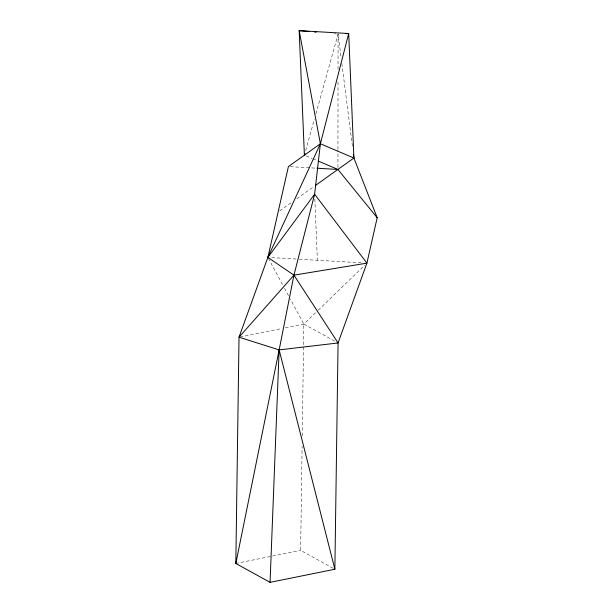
<?xml version="1.0" encoding="UTF-8"?>
<svg xmlns="http://www.w3.org/2000/svg" width="613" height="613" viewBox="0 0 613 613"><rect width="100%" height="100%" fill="white"/><g stroke="black" fill="none" stroke-linecap="round" stroke-linejoin="round"><path stroke-width="0.46" stroke-dasharray="3.06 2.3" d="M337.932 167.548L337.947 150.384M337.947 149.434L338.031 79.836M338.039 69.353L338.085 34.075L334.284 33.746M333.196 568.32L300.631 550.374L302.102 446.302M302.247 435.797L303.833 324.085L290.347 299.075M305.672 150.576L314.346 119.389M315.879 113.888L338.085 34.075L340.981 56.787M285.313 327.832L303.833 324.085L317.542 310.837M318.231 310.178L364.85 265.13M279.689 210.872L292.11 202.037M296.769 198.719L313.856 186.574M239.951 337.004L281.612 328.576M235.821 563.477L300.631 550.374M290.309 166.682L316.024 168.177M271.674 257.606L298.339 259.153M299.297 259.215L361.195 262.816M306.117 155.894L312.132 158.46M312.99 158.828L317.289 160.66M303.833 324.085L337.234 342.498M268.318 258.219L282.7 284.899M284.501 288.233L288.547 295.734M341.832 63.415L352.467 146.691M314.821 198.941L317.388 260.264"/><path stroke-width="0.92" d="M353.433 154.261L353.916 158.047L377.179 217.738L366.911 263.146L338.07 342.958L334.867 569.239L270.057 582.35L235.821 563.477L239.024 337.196L267.866 257.383L320.392 143.756L348.697 33.531L299.175 30.65L304.393 155.166L304.906 153.327M270.057 582.35L279.145 349.9L293.941 275.145L314.622 194.221L320.392 143.756L299.175 30.65L309.619 31.57M235.821 563.477L279.145 349.9L338.07 342.958L293.941 275.145L267.866 257.383L288.401 166.567L320.392 143.756L353.916 158.047L348.697 33.531L346.046 33.669M267.866 257.383L314.622 194.221L366.911 263.146L293.941 275.145L239.024 337.196L279.145 349.9L334.867 569.239M315.404 185.471L353.916 158.047M316.975 168.23L337.924 169.449L377.179 217.738M314.362 31.983L316.254 32.152M318.155 161.027L337.924 169.449"/></g></svg>
